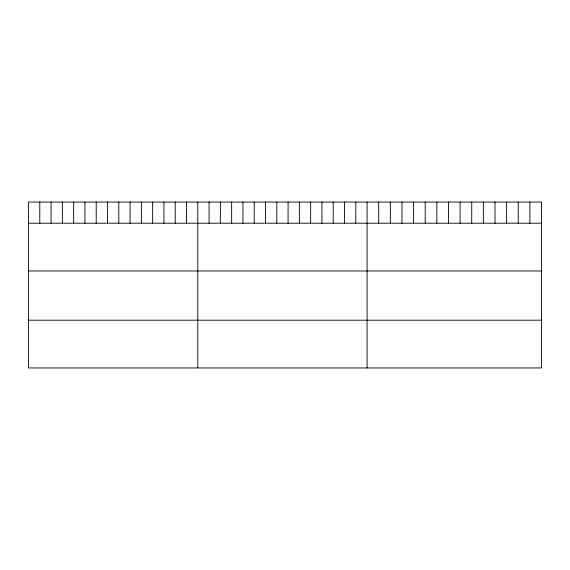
<?xml version="1.0" encoding="UTF-8"?>
<svg xmlns="http://www.w3.org/2000/svg" width="570" height="570" viewBox="0 0 570 570"><rect width="100%" height="100%" fill="white"/><g stroke="black" fill="none" stroke-linecap="round" stroke-linejoin="round"><path stroke-width="0.85" d="M541.5 223.219L541.5 367.949L28.5 367.949L28.5 202.051L541.5 202.051L541.5 223.219L28.5 223.219M28.5 270.978L541.5 270.978M28.5 320.19L541.5 320.19M529.872 202.051L529.872 223.219M518.244 202.051L518.244 223.219M506.616 202.051L506.616 223.219M494.988 202.051L494.988 223.219M483.36 202.051L483.36 223.219M471.732 202.051L471.732 223.219M460.104 202.051L460.104 223.219M448.476 202.051L448.476 223.219M436.848 202.051L436.848 223.219M425.22 202.051L425.22 223.219M413.592 202.051L413.592 223.219M401.964 202.051L401.964 223.219M390.336 202.051L390.336 223.219M378.708 202.051L378.708 223.219M367.08 202.051L367.08 367.949M355.794 202.051L355.794 223.219M344.508 202.051L344.508 223.219M333.222 202.051L333.222 223.219M321.936 202.051L321.936 223.219M310.65 202.051L310.65 223.219M299.364 202.051L299.364 223.219M288.078 202.051L288.078 223.219M276.792 202.051L276.792 223.219M265.506 202.051L265.506 223.219M254.22 202.051L254.22 223.219M242.934 202.051L242.934 223.219M231.648 202.051L231.648 223.219M220.362 202.051L220.362 223.219M209.076 202.051L209.076 223.219M197.79 202.051L197.79 367.949M186.504 202.051L186.504 223.219M175.218 202.051L175.218 223.219M163.932 202.051L163.932 223.219M152.646 202.051L152.646 223.219M141.36 202.051L141.36 223.219M130.074 202.051L130.074 223.219M118.788 202.051L118.788 223.219M107.502 202.051L107.502 223.219M96.216 202.051L96.216 223.219M84.93 202.051L84.93 223.219M73.644 202.051L73.644 223.219M62.358 202.051L62.358 223.219M51.072 202.051L51.072 223.219M39.786 202.051L39.786 223.219"/></g></svg>
